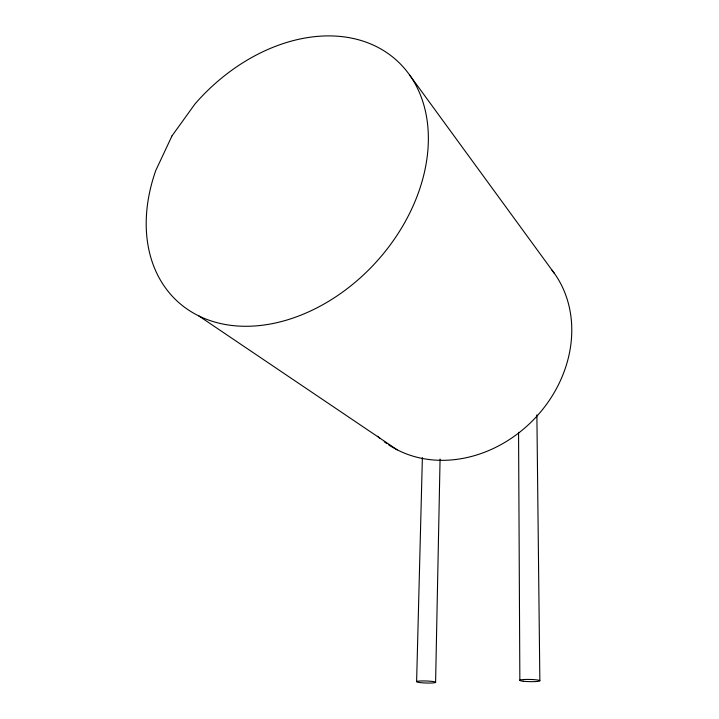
<?xml version="1.0" encoding="UTF-8"?>
<svg xmlns="http://www.w3.org/2000/svg" width="719" height="719" viewBox="0 0 719 719"><rect width="100%" height="100%" fill="white"/><g stroke="black" fill="none" stroke-linecap="round" stroke-linejoin="round"><path stroke-width="1.08" d="M435.597 682.421A9.563 1.016 1.9 0 0 422.377 680.938A9.563 1.016 1.9 0 0 420.363 682.619A9.563 1.016 1.9 0 0 435.597 682.421L440.073 458.992M416.616 681.576L422.377 457.652M198.83 315.938L397.194 449.824M409.758 75.216L554.511 273.571M536.877 414.845L539.852 680.713M518.561 432.335L519.855 680.39M551.904 270.065A120.729 102.871 -45.9 0 1 535.61 417.559A120.729 102.871 -45.9 0 1 388.718 444.881M386.912 443.659A120.729 102.871 -45.9 0 1 384.27 441.754M380.045 438.374A120.729 102.871 -45.9 0 1 377.637 436.244M172.021 135.846L155.816 170.403A162.88 120.235 -47.8 0 0 285.919 320.306A162.88 120.235 -47.8 0 0 419.716 93.254A162.88 120.235 -47.8 0 0 194.921 104.048L172.021 135.846M523.153 681.208A10.021 1.096 1.3 0 0 539.645 680.992A10.021 1.096 1.3 0 0 526.73 679.428A10.021 1.096 1.3 0 0 523.153 681.208"/></g></svg>
